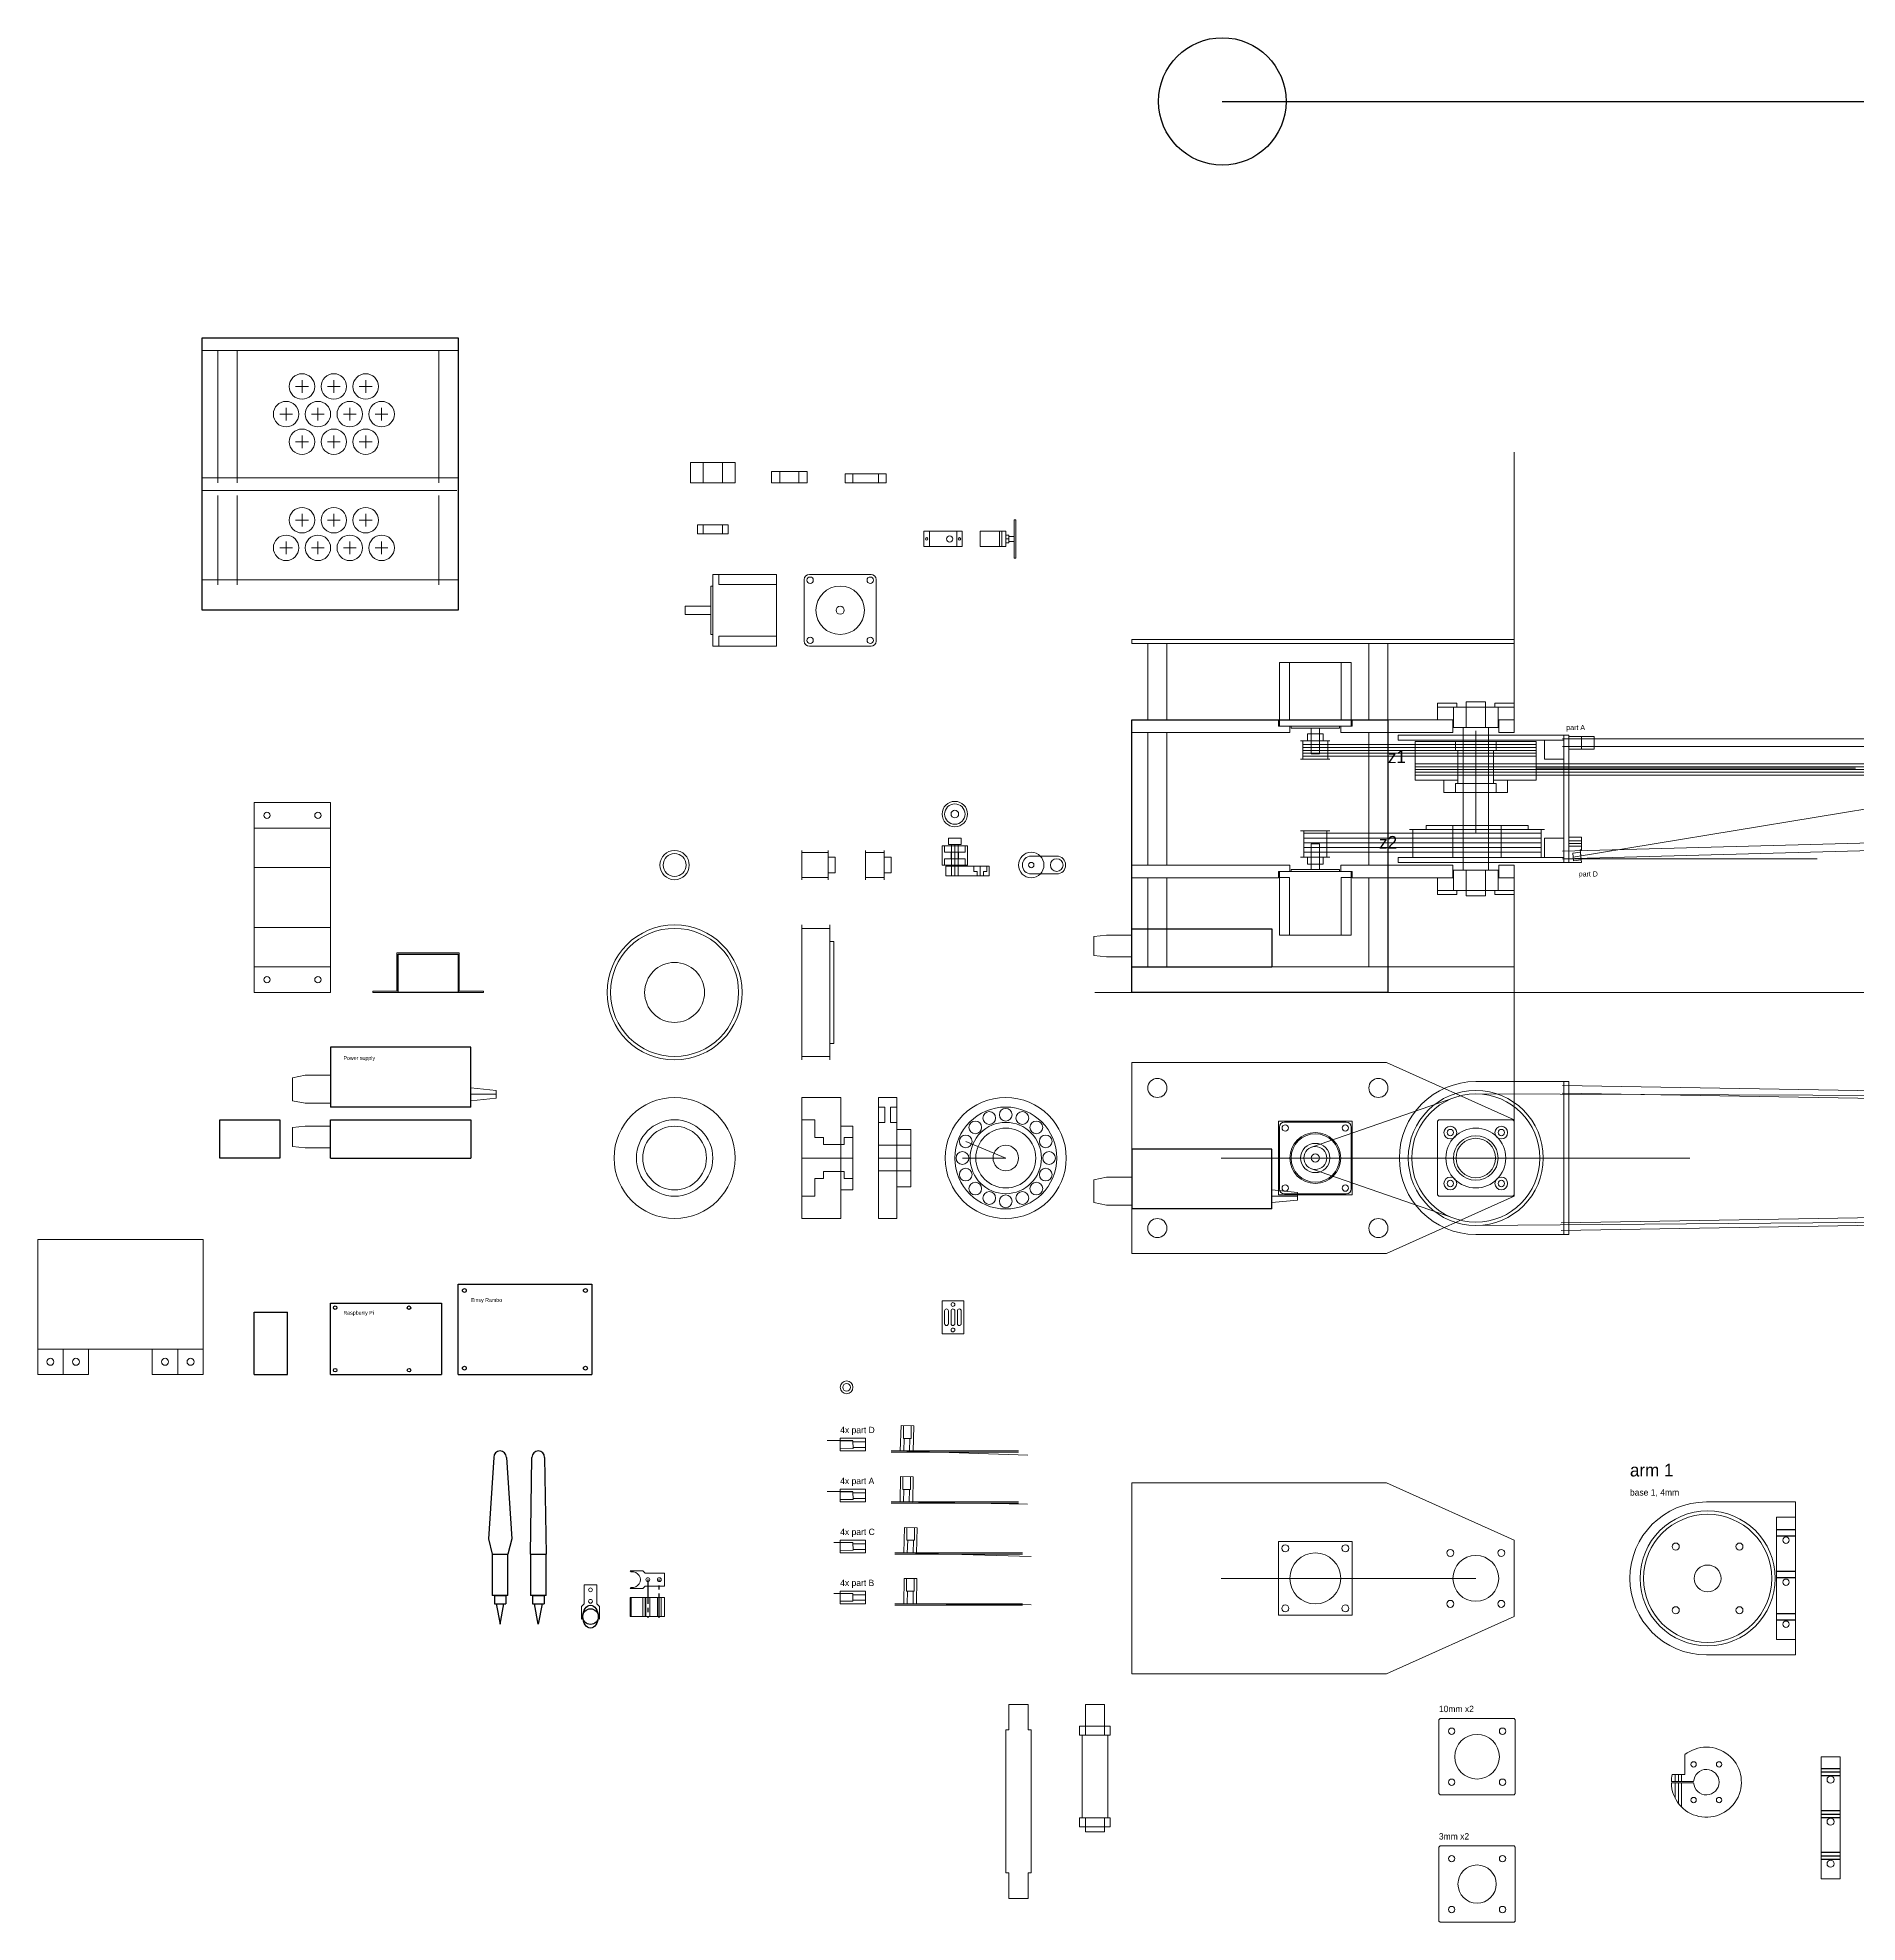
# Model space of a CAD drawing. Header units: millimetres. Extents: x -930 to 1800, y -2430 to 1500.
# Drawn here: x -930 to 498, y -2430 to -950 of the extents above; entities that cross this region are included whole.
import ezdxf

# ---------------------------------------------------------------- set-up
doc = ezdxf.new("R2010")
doc.units = ezdxf.units.MM
doc.linetypes.add('CENTER2', pattern=[28.575, 19.05, -3.175, 3.175, -3.175])
doc.layers.get('0').update_dxf_attribs({"color": 178, "true_color": 0x000000})
for name, color, linetype, lineweight, true_color in [('axle', 178, 'Continuous', 0, 0x000000), ('bearing', 2, 'Continuous', 0, 0xffff00), ('belt', 5, 'Continuous', 0, 0x0000ff), ('dimension', 136, 'Continuous', 0, 0x008080), ('help', 6, 'Continuous', 0, 0xff00ff), ('housing', 3, 'Continuous', 0, 0x00ff00), ('motor', 2, 'Continuous', 0, 0xffff00), ('pulleys', 2, 'Continuous', 0, 0xffff00)]:
    doc.layers.add(name, color=color, linetype=linetype, lineweight=lineweight, true_color=true_color)
for name, color, linetype, true_color in [('cover', 178, 'Continuous', 0x000000), ('electronics', 4, 'Continuous', 0x00ffff), ('help ... help2', 6, 'CENTER2', 0xff00ff), ('pen', 4, 'Continuous', 0x00ffff)]:
    doc.layers.add(name, color=color, linetype=linetype, true_color=true_color)
doc.styles.add('textstyle18', font='')
doc.styles.add('textstyle20', font='')
doc.styles.add('textstyle21', font='')
doc.styles.add('textstyle22', font='')
doc.styles.add('textstyle23', font='')
doc.styles.add('textstyle24', font='')
doc.styles.add('textstyle25', font='')
doc.styles.add('textstyle26', font='')
doc.styles.add('textstyle28', font='')
doc.styles.add('textstyle29', font='')
doc.styles.add('textstyle32', font='')
doc.styles.add('textstyle37', font='')
doc.styles.add('textstyle38', font='')
doc.styles.add('textstyle39', font='')
doc.styles.add('textstyle40', font='')
doc.styles.get('textstyle18').set_extended_font_data('American Typewriter')
doc.styles.get('textstyle20').set_extended_font_data('American Typewriter')
doc.styles.get('textstyle21').set_extended_font_data('American Typewriter')
doc.styles.get('textstyle22').set_extended_font_data('American Typewriter')
doc.styles.get('textstyle23').set_extended_font_data('American Typewriter')
doc.styles.get('textstyle24').set_extended_font_data('American Typewriter')
doc.styles.get('textstyle25').set_extended_font_data('American Typewriter')
doc.styles.get('textstyle26').set_extended_font_data('American Typewriter')
doc.styles.get('textstyle28').set_extended_font_data('American Typewriter')
doc.styles.get('textstyle29').set_extended_font_data('American Typewriter')
doc.styles.get('textstyle32').set_extended_font_data('American Typewriter')
doc.styles.get('textstyle37').set_extended_font_data('American Typewriter')
doc.styles.get('textstyle38').set_extended_font_data('American Typewriter')
doc.styles.get('textstyle39').set_extended_font_data('American Typewriter')
doc.styles.get('textstyle40').set_extended_font_data('American Typewriter')

msp = doc.modelspace()

# ---------------------------------------------------------------- linework, layer by layer
msp.add_line((0, -1000.5), (1400, -1000.5))
msp.add_circle((0, -1000.5), 50)
at = {"layer": 'axle'}
for p, q in [((191.5, -1471.9), (206.5, -1471.9)), ((191.5, -1491.9), (191.5, -1471.9)), ((206.5, -1471.9), (206.5, -1491.9)), ((191.5, -1491.9), (189, -1491.9)), ((189, -1491.9), (189, -1604.1)), ((209, -1491.9), (206.5, -1491.9)), ((209, -1604.1), (209, -1491.9)), ((189, -1604.1), (191.5, -1604.1)), ((191.5, -1604.1), (191.5, -1624.1)), ((209, -1604.1), (206.5, -1604.1)), ((206.5, -1624.1), (206.5, -1604.1)), ((191.5, -1624.1), (206.5, -1624.1)), ((-167.5, -2259), (-152.5, -2259)), ((-167.5, -2279), (-167.5, -2259)), ((-152.5, -2259), (-152.5, -2279)), ((-107.5, -2259), (-92.5, -2259)), ((-107.5, -2259), (-107.5, -2283)), ((-92.5, -2259), (-92.5, -2283)), ((-167.5, -2279), (-170, -2279)), ((-170, -2279), (-170, -2391.2)), ((-150, -2279), (-152.5, -2279)), ((-150, -2391.2), (-150, -2279)), ((-107.5, -2283), (-110, -2283)), ((-110, -2283), (-110, -2348)), ((-110, -2291.9), (-110, -2293.9)), ((-110, -2339.7), (-110, -2292.4)), ((-90, -2283), (-92.5, -2283)), ((-90, -2348), (-90, -2283)), ((-90, -2291.9), (-90, -2293.9)), ((-90, -2339.1), (-90, -2291.9)), ((-110, -2339.1), (-110, -2338.7)), ((-110, -2348), (-107.5, -2348)), ((-107.5, -2359), (-107.5, -2348)), ((-92.5, -2348), (-90, -2348)), ((-92.5, -2348), (-92.5, -2359)), ((-90, -2339.1), (-90, -2338.7)), ((-92.5, -2359), (-107.5, -2359)), ((-170, -2391.2), (-167.5, -2391.2)), ((-167.5, -2391.2), (-167.5, -2411.2)), ((-150, -2391.2), (-152.5, -2391.2)), ((-152.5, -2411.2), (-152.5, -2391.2)), ((-167.5, -2411.2), (-152.5, -2411.2))]:
    msp.add_line(p, q, dxfattribs=at)
at = {"layer": 'bearing'}
for p, q in [((-417.5, -1300), (-417.5, -1284.1)), ((-417.5, -1284.1), (-382.5, -1284.1)), ((-407.5, -1300), (-407.5, -1284.1)), ((-392.5, -1300), (-392.5, -1284.1)), ((-382.5, -1300), (-382.5, -1284.1)), ((-417.5, -1300), (-382.5, -1300)), ((-407.5, -1300), (-392.5, -1300)), ((-354, -1291), (-326, -1291)), ((-354, -1291), (-354, -1300)), ((-354, -1300), (-326, -1300)), ((-347.5, -1291), (-332.5, -1291)), ((-347.5, -1291), (-347.5, -1300)), ((-347.5, -1300), (-332.5, -1300)), ((-332.5, -1291), (-332.5, -1300)), ((-326, -1291), (-326, -1300)), ((-296, -1293), (-264, -1293)), ((-296, -1293), (-296, -1300)), ((-296, -1300), (-264, -1300)), ((-290, -1293), (-290, -1300)), ((-270, -1293), (-270, -1300)), ((-264, -1293), (-264, -1300)), ((-412, -1333), (-412, -1340)), ((-412, -1333), (-388, -1333)), ((-388, -1340), (-412, -1340)), ((-407.5, -1340), (-407.5, -1333)), ((-392.5, -1340), (-392.5, -1333)), ((-388, -1333), (-388, -1340)), ((181.5, -1491.9), (181.5, -1476)), ((181.5, -1476), (216.5, -1476)), ((191.5, -1491.9), (191.5, -1476)), ((206.5, -1491.9), (206.5, -1476)), ((216.5, -1491.9), (216.5, -1476)), ((181.5, -1491.9), (216.5, -1491.9)), ((191.5, -1491.9), (206.5, -1491.9)), ((183, -1503), (215, -1503)), ((183, -1503), (183, -1510)), ((189, -1503), (189, -1510)), ((209, -1503), (209, -1510)), ((215, -1503), (215, -1510)), ((183, -1510), (215, -1510)), ((183, -1536), (215, -1536)), ((183, -1536), (183, -1543)), ((189, -1536), (189, -1543)), ((209, -1536), (209, -1543)), ((215, -1536), (215, -1543)), ((183, -1543), (215, -1543)), ((181.5, -1620), (181.5, -1604.1)), ((181.5, -1604.1), (216.5, -1604.1)), ((191.5, -1620), (191.5, -1604.1)), ((206.5, -1620), (206.5, -1604.1)), ((216.5, -1620), (216.5, -1604.1)), ((181.5, -1620), (216.5, -1620)), ((191.5, -1620), (206.5, -1620)), ((-88, -2276), (-112, -2276)), ((-112, -2276), (-112, -2283)), ((-88, -2283), (-88, -2276)), ((-112, -2283), (-88, -2283)), ((-88, -2348), (-112, -2348)), ((-112, -2348), (-112, -2355)), ((-88, -2355), (-88, -2348)), ((-112, -2355), (-88, -2355))]:
    msp.add_line(p, q, dxfattribs=at)
at = {"layer": 'belt'}
for p, q in [((63.2, -1505.5), (246.5, -1505.5)), ((63.2, -1507.8), (246.5, -1507.8)), ((63.2, -1510), (246.5, -1510)), ((63.2, -1512.2), (246.5, -1512.2)), ((63.2, -1514.5), (246.5, -1514.5)), ((946.5, -1520.5), (151.5, -1520.5)), ((946.5, -1522.8), (151.5, -1522.8)), ((946.5, -1525), (151.5, -1525)), ((946.5, -1527.2), (151.5, -1527.2)), ((946.5, -1529.5), (151.5, -1529.5)), ((250.3, -1575), (64, -1575)), ((250.3, -1578.8), (64, -1578.8)), ((250.3, -1582.5), (64, -1582.5)), ((250.3, -1586.2), (64, -1586.2)), ((250.3, -1590), (64, -1590)), ((70, -1821.5), (182.5, -1782.5)), ((199, -1779.7), (899, -1782.5)), ((182.5, -1877.5), (70, -1838.5)), ((899, -1877.5), (199, -1883))]:
    msp.add_line(p, q, dxfattribs=at)
at = {"layer": 'cover'}
for p, q in [((-801, -1400), (-801, -1186)), ((-801, -1186), (-600, -1186)), ((-600, -1186), (-600, -1400)), ((-600, -1400), (-801, -1400)), ((-71, -1700), (-71, -1486)), ((-71, -1486), (130, -1486)), ((130, -1486), (130, -1700)), ((130, -1700), (-71, -1700))]:
    msp.add_line(p, q, dxfattribs=at)
at = {"layer": 'dimension'}
for q in [(-201.4, -1817), (-204, -1830)]:
    msp.add_line((-170, -1830), q, dxfattribs=at)
at = {"layer": 'electronics'}
for p, q in [((-71, -1650), (39, -1650)), ((-71, -1680), (-71, -1650)), ((39, -1650), (39, -1680)), ((-647, -1700), (-647, -1670)), ((-647, -1670), (-600, -1670)), ((-600, -1670), (-600, -1700)), ((-71, -1680), (39, -1680)), ((-600, -1700), (-647, -1700)), ((-590, -1743), (-700, -1743)), ((-700, -1743), (-700, -1790)), ((-590, -1790), (-590, -1743)), ((-590, -1790), (-700, -1790)), ((-787, -1830), (-787, -1800)), ((-787, -1800), (-740, -1800)), ((-740, -1800), (-740, -1830)), ((-700, -1800), (-590, -1800)), ((-700, -1830), (-700, -1800)), ((-590, -1800), (-590, -1830)), ((-740, -1830), (-787, -1830)), ((-700, -1830), (-590, -1830)), ((39, -1823), (-71, -1823)), ((-71, -1823), (-71, -1870)), ((39, -1870), (39, -1823)), ((39, -1870), (-71, -1870)), ((-600, -2000), (-600, -1929)), ((-600, -1929), (-495, -1929)), ((-495, -1929), (-495, -2000)), ((-760, -2000), (-760, -1951)), ((-760, -1951), (-734, -1951)), ((-734, -2000), (-734, -1951)), ((-700, -2000), (-700, -1944)), ((-700, -1944), (-613, -1944)), ((-613, -1944), (-613, -2000)), ((-760, -2000), (-734, -2000)), ((-700, -2000), (-613, -2000)), ((-600, -2000), (-495, -2000))]:
    msp.add_line(p, q, dxfattribs=at)
for centre, radius in [((-595, -1934), 1.5), ((-500, -1934), 1.5), ((-696.5, -1947.5), 1.38), ((-638.5, -1947.5), 1.38), ((-696.5, -1996.5), 1.38), ((-638.5, -1996.5), 1.38), ((-595, -1995), 1.5), ((-500, -1995), 1.5)]:
    msp.add_circle(centre, radius, dxfattribs=at)
at = {"layer": 'help'}
for p, q in [((-801, -1196), (-600, -1196)), ((-727.5, -1224.3), (-717.5, -1224.3)), ((-722.5, -1219.3), (-722.5, -1229.3)), ((-702.5, -1224.3), (-692.5, -1224.3)), ((-697.5, -1219.3), (-697.5, -1229.3)), ((-677.5, -1224.3), (-667.5, -1224.3)), ((-672.5, -1219.3), (-672.5, -1229.3)), ((-735, -1251), (-735, -1241)), ((-710, -1251), (-710, -1241)), ((-685, -1251), (-685, -1241)), ((-660, -1251), (-660, -1241)), ((-740, -1246), (-730, -1246)), ((-715, -1246), (-705, -1246)), ((-690, -1246), (-680, -1246)), ((-665, -1246), (-655, -1246)), ((-727.5, -1267.7), (-717.5, -1267.7)), ((-722.5, -1272.7), (-722.5, -1262.7)), ((-702.5, -1267.7), (-692.5, -1267.7)), ((-697.5, -1272.7), (-697.5, -1262.7)), ((-677.5, -1267.7), (-667.5, -1267.7)), ((-672.5, -1272.7), (-672.5, -1262.7)), ((229, -1476), (229, -1276)), ((-801, -1296), (-600, -1296)), ((-601, -1306), (-801, -1306)), ((-727.5, -1329.3), (-717.5, -1329.3)), ((-722.5, -1324.3), (-722.5, -1334.3)), ((-702.5, -1329.3), (-692.5, -1329.3)), ((-697.5, -1324.3), (-697.5, -1334.3)), ((-677.5, -1329.3), (-667.5, -1329.3)), ((-672.5, -1324.3), (-672.5, -1334.3)), ((-735, -1356), (-735, -1346)), ((-710, -1356), (-710, -1346)), ((-685, -1356), (-685, -1346)), ((-660, -1356), (-660, -1346)), ((-740, -1351), (-730, -1351)), ((-715, -1351), (-705, -1351)), ((-690, -1351), (-680, -1351)), ((-665, -1351), (-655, -1351)), ((-600, -1376), (-801, -1376)), ((199, -1574.7), (199, -1494.7)), ((275.5, -1593.7), (832.5, -1502.3)), ((282, -1509), (282, -1499)), ((199, -1525), (899, -1525)), ((247, -1524), (497, -1524)), ((-760, -1571), (-700, -1571)), ((-215, -1579), (-205, -1579)), ((-215, -1579), (-215, -1584)), ((-205, -1579), (-205, -1584)), ((282, -1580.9), (272, -1580.9)), ((282, -1583), (272, -1583)), ((-218, -1590), (-218, -1585)), ((-213, -1590), (-218, -1590)), ((-218, -1600), (-218, -1595)), ((-218, -1595), (-213, -1595)), ((-215, -1584), (-205, -1584)), ((-213, -1595), (-213, -1590)), ((-207, -1590), (-213, -1590)), ((-207, -1595), (-213, -1595)), ((-212.5, -1608.5), (-212.5, -1584)), ((-210, -1608.5), (-210, -1584)), ((-207.5, -1584), (-207.5, -1608.5)), ((-202, -1590), (-207, -1590)), ((-207, -1590), (-207, -1595)), ((-207, -1595), (-202, -1595)), ((-202, -1585), (-202, -1590)), ((-202, -1595), (-202, -1600)), ((267, -1595), (467, -1595)), ((282, -1585.1), (272, -1585.1)), ((275.1, -1590.7), (281.1, -1590)), ((275.8, -1596.7), (275.1, -1590.7)), ((281.8, -1596), (275.8, -1596.7)), ((281.1, -1590), (281.8, -1596)), ((-760, -1602), (-700, -1602)), ((-195, -1601), (-195, -1605)), ((-195, -1605), (-192.5, -1605)), ((-192.5, -1608.5), (-192.5, -1605)), ((-190, -1601), (-190, -1608.5)), ((-185, -1605), (-187.5, -1605)), ((-187.5, -1608.5), (-187.5, -1605)), ((-185, -1601), (-185, -1605)), ((229, -1620), (229, -1820)), ((-760, -1649), (-700, -1649)), ((-91, -1655), (-101, -1656)), ((-101, -1671), (-101, -1656)), ((-71, -1655), (-91, -1655)), ((-91, -1672), (-101, -1671)), ((-760, -1680), (-700, -1680)), ((-71, -1672), (-91, -1672)), ((-100, -1700), (1800, -1700)), ((-720, -1765), (-730, -1767)), ((-730, -1767), (-730, -1785)), ((-700, -1765), (-720, -1765)), ((-570, -1777), (-590, -1775)), ((-720, -1787), (-730, -1785)), ((-700, -1787), (-720, -1787)), ((-590, -1780), (-570, -1780)), ((-570, -1783), (-590, -1785)), ((-570, -1777), (-570, -1783)), ((-330, -1800), (-320, -1800)), ((-320, -1800), (-320, -1814)), ((-720, -1805), (-730, -1806)), ((-730, -1821), (-730, -1806)), ((-700, -1805), (-720, -1805)), ((-320, -1814), (-313, -1814)), ((-313, -1814), (-313, -1819.5)), ((-313, -1819.5), (-297, -1819.5)), ((-297, -1819.5), (-297, -1814)), ((-297, -1814), (-290, -1814)), ((-720, -1822), (-730, -1821)), ((-700, -1822), (-720, -1822)), ((-290, -1830), (-330, -1830)), ((-270, -1820), (-244.5, -1820)), ((-270, -1830), (-244.5, -1830)), ((199, -1830), (-1, -1830)), ((44, -1830), (102, -1830)), ((167, -1830), (367, -1830)), ((-320, -1860), (-320, -1846)), ((-320, -1846), (-313, -1846)), ((-313, -1846), (-313, -1840.5)), ((-313, -1840.5), (-297, -1840.5)), ((-297, -1840.5), (-297, -1846)), ((-297, -1846), (-290, -1846)), ((-270, -1840), (-244.5, -1840)), ((-91, -1845), (-101, -1847)), ((-101, -1847), (-101, -1865)), ((-71, -1845), (-91, -1845)), ((-320, -1860), (-330, -1860)), ((59, -1857), (39, -1855)), ((39, -1860), (59, -1860)), ((59, -1863), (39, -1865)), ((59, -1857), (59, -1863)), ((-91, -1867), (-101, -1865)), ((-71, -1867), (-91, -1867)), ((-218, -1950), (-218, -1960)), ((-215, -1950), (-215, -1960)), ((-213, -1950), (-213, -1960)), ((-210, -1950), (-210, -1960)), ((-208, -1950), (-208, -1960)), ((-205, -1950), (-205, -1960)), ((-310.1, -2051.8), (-290.1, -2051.8)), ((-260, -2060), (-160, -2060)), ((-260, -2061), (-160, -2061)), ((-252.8, -2060), (-152.8, -2063.2)), ((-71, -2235), (-71, -2085)), ((-71, -2085), (129, -2085)), ((-310.1, -2091.9), (-290.1, -2091.9)), ((-260, -2100), (-160, -2100)), ((-253, -2100), (-153, -2101.8)), ((-260, -2101), (-160, -2101)), ((-305.1, -2131.9), (-290.1, -2131.9)), ((-257, -2140), (-157, -2140)), ((-257, -2141), (-157, -2141)), ((-250, -2140), (-150, -2142.7)), ((199, -2160), (-1, -2160)), ((44, -2160), (102, -2160)), ((-305, -2172), (-290, -2172)), ((-257, -2180), (-157, -2180)), ((-257, -2181), (-157, -2181)), ((-250, -2180), (-150, -2180.9)), ((-71, -2235), (129, -2235)), ((355.5, -2314), (355.5, -2319.5)), ((355.5, -2320.5), (355.5, -2332.5)), ((358, -2314), (358, -2319.5)), ((358, -2320.5), (358, -2336.5)), ((360.5, -2314), (360.5, -2319.5)), ((360.5, -2320.5), (360.5, -2339.4))]:
    msp.add_line(p, q, dxfattribs=at)
for centre, radius in [((-722.5, -1224.3), 10), ((-697.5, -1224.3), 10), ((-672.5, -1224.3), 10), ((-735, -1246), 10), ((-710, -1246), 10), ((-685, -1246), 10), ((-660, -1246), 10), ((-722.5, -1267.7), 10), ((-697.5, -1267.7), 10), ((-672.5, -1267.7), 10), ((-722.5, -1329.3), 10), ((-697.5, -1329.3), 10), ((-672.5, -1329.3), 10), ((-735, -1351), 10), ((-710, -1351), 10), ((-685, -1351), 10), ((-660, -1351), 10), ((-430, -1830), 30), ((-170, -1830), 23.5), ((-170, -1830), 10), ((-211.5, -1945), 1.5), ((-211.5, -1965), 1.5)]:
    msp.add_circle(centre, radius, dxfattribs=at)
for centre, start, end in [((-216.5, -1950), 0, 180), ((-211.5, -1950), 0, 180), ((-206.5, -1950), 0, 180), ((-216.5, -1960), 180, 0), ((-211.5, -1960), 180, 0), ((-206.5, -1960), 180, 0)]:
    msp.add_arc(centre, 1.5, start, end, dxfattribs=at)
at = {"layer": 'help ... help2'}
for p, q in [((435, -2121.5), (450, -2121.5)), ((435, -2126.5), (450, -2126.5)), ((450, -2154.5), (435, -2154.5)), ((450, -2159.5), (435, -2159.5)), ((-451, -2161), (-451, -2191)), ((-442, -2191), (-442, -2161)), ((435, -2187.5), (450, -2187.5)), ((435, -2192.5), (450, -2192.5)), ((470, -2309.2), (485, -2309.2)), ((470, -2312), (485, -2312)), ((470, -2314.8), (485, -2314.8)), ((470, -2342.2), (485, -2342.2)), ((470, -2345), (485, -2345)), ((470, -2347.8), (485, -2347.8)), ((485, -2375.2), (470, -2375.2)), ((485, -2378), (470, -2378)), ((485, -2380.8), (470, -2380.8))]:
    msp.add_line(p, q, dxfattribs=at)
at = {"layer": 'housing'}
for p, q in [((-788.5, -1196), (-788.5, -1300)), ((-773.5, -1300), (-773.5, -1196)), ((-615, -1196), (-615, -1300)), ((-600, -1300), (-600, -1196)), ((-788.5, -1310), (-788.5, -1380)), ((-773.5, -1380), (-773.5, -1310)), ((-615, -1380), (-615, -1310)), ((-600, -1380), (-600, -1310)), ((-71, -1423), (229, -1423)), ((-71, -1423), (-71, -1426)), ((-71, -1426), (229, -1426)), ((-58.5, -1486), (-58.5, -1426)), ((-58.5, -1426), (-43.5, -1426)), ((-43.5, -1426), (-43.5, -1486)), ((115, -1486), (115, -1426)), ((115, -1426), (130, -1426)), ((130, -1426), (130, -1486)), ((229, -1423), (229, -1426)), ((169, -1476), (169, -1473)), ((169, -1473), (184, -1473)), ((169, -1486), (169, -1476)), ((169, -1486), (169, -1476)), ((183.5, -1476), (169, -1476)), ((169, -1476), (181.5, -1476)), ((184, -1476), (169, -1476)), ((181.5, -1486), (181.5, -1476)), ((184, -1473), (184, -1476)), ((229, -1473), (214, -1473)), ((214, -1473), (214, -1476)), ((214, -1476), (229, -1476)), ((229, -1476), (214.5, -1476)), ((216.5, -1486), (216.5, -1476)), ((229, -1476), (216.5, -1476)), ((216.5, -1476), (229, -1476)), ((229, -1476), (229, -1473)), ((229, -1486), (229, -1476)), ((229, -1486), (229, -1476)), ((-71, -1496), (-71, -1486)), ((-71, -1486), (44, -1486)), ((44, -1486), (44, -1491)), ((44, -1491), (53, -1491)), ((53, -1496), (53, -1491)), ((93, -1496), (93, -1491)), ((102, -1491), (93, -1491)), ((102, -1486), (102, -1491)), ((102, -1486), (181.5, -1486)), ((169, -1486), (181.5, -1486)), ((169, -1486), (181.5, -1486)), ((181, -1496), (181, -1486)), ((216.5, -1486), (229, -1486)), ((216.5, -1486), (229, -1486)), ((217, -1486), (229, -1486)), ((217, -1496), (217, -1486)), ((217, -1486), (229, -1486)), ((229, -1496), (229, -1486)), ((53, -1496), (-71, -1496)), ((-58.5, -1496), (-58.5, -1600)), ((-43.5, -1600), (-43.5, -1496)), ((93, -1496), (181, -1496)), ((115, -1496), (115, -1600)), ((130, -1600), (130, -1496)), ((138, -1498), (138, -1502)), ((138, -1498), (268, -1498)), ((268, -1502), (138, -1502)), ((217, -1496), (229, -1496)), ((253, -1502), (253, -1517)), ((836, -1501), (267, -1501)), ((267, -1507), (836, -1507)), ((268, -1598), (268, -1498)), ((268, -1502), (268, -1498)), ((272, -1498), (268, -1498)), ((272, -1598), (272, -1498)), ((272, -1499), (292, -1499)), ((292, -1509), (272, -1509)), ((292, -1499), (292, -1509)), ((253, -1517), (268, -1517)), ((-760, -1700), (-760, -1551)), ((-760, -1551), (-700, -1551)), ((-700, -1700), (-700, -1551)), ((268, -1579), (253, -1579)), ((253, -1579), (253, -1594)), ((836, -1574), (267, -1589)), ((267, -1595), (836, -1580)), ((272, -1578), (272, -1598)), ((282, -1578), (272, -1578)), ((282, -1578), (282, -1588)), ((138, -1594), (138, -1598)), ((138, -1594), (268, -1594)), ((268, -1594), (268, -1598)), ((282, -1598), (280.9, -1588)), ((282, -1588), (280.9, -1588)), ((-71, -1610), (-71, -1600)), ((-71, -1600), (53, -1600)), ((44, -1610), (-71, -1610)), ((-58.5, -1610), (-58.5, -1680)), ((-43.5, -1680), (-43.5, -1610)), ((44, -1610), (44, -1605)), ((44, -1605), (53, -1605)), ((53, -1600), (53, -1605)), ((93, -1600), (93, -1605)), ((93, -1600), (181, -1600)), ((102, -1605), (93, -1605)), ((102, -1610), (102, -1605)), ((102, -1610), (181.5, -1610)), ((115, -1680), (115, -1610)), ((130, -1680), (130, -1610)), ((268, -1598), (138, -1598)), ((169, -1610), (169, -1620)), ((169, -1610), (181.5, -1610)), ((181, -1600), (181, -1610)), ((181.5, -1610), (181.5, -1620)), ((216.5, -1610), (229, -1610)), ((216.5, -1610), (216.5, -1620)), ((217, -1600), (217, -1610)), ((217, -1600), (229, -1600)), ((217, -1610), (229, -1610)), ((229, -1600), (229, -1610)), ((229, -1610), (229, -1620)), ((272, -1598), (268, -1598)), ((272, -1598), (282, -1598)), ((169, -1620), (181.5, -1620)), ((169, -1620), (169, -1623)), ((184, -1620), (169, -1620)), ((169, -1623), (184, -1623)), ((184, -1623), (184, -1620)), ((214, -1623), (214, -1620)), ((214, -1620), (229, -1620)), ((229, -1623), (214, -1623)), ((229, -1620), (216.5, -1620)), ((216.5, -1620), (229, -1620)), ((229, -1620), (229, -1623)), ((-648, -1699), (-648, -1669)), ((-648, -1669), (-599, -1669)), ((-600, -1670), (-647, -1670)), ((-647, -1670), (-647, -1700)), ((-600, -1700), (-600, -1670)), ((-599, -1669), (-599, -1699)), ((229, -1680), (-71, -1680)), ((-71, -1680), (-71, -1700)), ((229, -1700), (229, -1680)), ((-760, -1700), (-700, -1700)), ((-667, -1700), (-667, -1699)), ((-667, -1699), (-648, -1699)), ((-647, -1700), (-667, -1700)), ((-580, -1700), (-600, -1700)), ((-599, -1699), (-580, -1699)), ((-580, -1699), (-580, -1700)), ((-71, -1700), (229, -1700)), ((-71, -1905), (-71, -1755)), ((-71, -1755), (129, -1755)), ((129, -1755), (229, -1800)), ((272, -1770), (199, -1770)), ((267, -1773), (836, -1783)), ((268, -1770), (268, -1890)), ((272, -1770), (272, -1890)), ((266.9, -1779), (835.9, -1789)), ((44, -1859), (44, -1801)), ((44, -1801), (102, -1801)), ((102, -1859), (102, -1801)), ((170, -1800), (169, -1801)), ((169, -1801), (169, -1859)), ((228, -1800), (170, -1800)), ((228, -1800), (229, -1801)), ((229, -1860), (229, -1800)), ((229, -1859), (229, -1801)), ((102, -1859), (44, -1859)), ((229, -1860), (129, -1905)), ((169, -1859), (170, -1860)), ((170, -1860), (228, -1860)), ((229, -1859), (228, -1860)), ((836, -1871), (266, -1881)), ((266, -1887), (836, -1877)), ((272, -1890), (199, -1890)), ((-800, -1894), (-930, -1894)), ((-930, -1894), (-930, -1980)), ((-800, -1980), (-800, -1894)), ((-71, -1905), (129, -1905)), ((-203, -1942), (-220, -1942)), ((-220, -1942), (-220, -1968)), ((-203, -1968), (-203, -1942)), ((-930, -1980), (-800, -1980)), ((-930, -1980), (-930, -2000)), ((-910, -2000), (-910, -1980)), ((-890, -2000), (-890, -1980)), ((-840, -2000), (-840, -1980)), ((-820, -2000), (-820, -1980)), ((-800, -2000), (-800, -1980)), ((-220, -1968), (-203, -1968)), ((-930, -2000), (-890, -2000)), ((-800, -2000), (-840, -2000)), ((-252.1, -2040), (-252.8, -2060)), ((-242.1, -2040.3), (-252.1, -2040)), ((-250.3, -2050.2), (-250.3, -2040.2)), ((-244.3, -2040.2), (-244.3, -2050.2)), ((-242.8, -2060.3), (-242.1, -2040.3)), ((-300, -2050), (-300, -2060)), ((-280, -2050), (-300, -2050)), ((-300, -2052.3), (-290, -2052)), ((-290.1, -2052.8), (-280, -2052.8)), ((-290, -2052), (-289.8, -2058)), ((-280, -2060), (-280, -2050)), ((-244.3, -2050.2), (-250.3, -2050.2)), ((-250, -2060.1), (-249.7, -2050.2)), ((-245.2, -2050.2), (-245.5, -2060.2)), ((-300, -2060), (-280, -2060)), ((-289.8, -2058), (-299.8, -2058.3)), ((-280, -2057.2), (-289.9, -2057.2)), ((-252.8, -2060), (-242.8, -2060.3)), ((-252.6, -2080), (-253, -2100)), ((-242.6, -2080.2), (-252.6, -2080)), ((-250.7, -2090.1), (-250.7, -2080.1)), ((-244.7, -2080.1), (-244.7, -2090.1)), ((-243, -2100.2), (-242.6, -2080.2)), ((-71, -2235), (-71, -2085)), ((-71, -2085), (129, -2085)), ((129, -2085), (229, -2130)), ((-300, -2090), (-300, -2100)), ((-280, -2090), (-300, -2090)), ((-290, -2092), (-300, -2092.2)), ((-300, -2100), (-280, -2100)), ((-289.9, -2098), (-299.9, -2098.2)), ((-290, -2092), (-289.9, -2098)), ((-290, -2092.8), (-280, -2092.8)), ((-290, -2097.2), (-280, -2097.2)), ((-280, -2100), (-280, -2090)), ((-253, -2100), (-243, -2100.2)), ((-244.7, -2090.1), (-250.7, -2090.1)), ((-250.1, -2090.1), (-250.3, -2100.1)), ((-245.6, -2090.1), (-245.8, -2100.1)), ((380, -2100), (450, -2100)), ((450, -2220), (450, -2100)), ((450, -2112), (435, -2112)), ((435, -2112), (435, -2208)), ((450, -2112), (435, -2112)), ((435, -2112), (435, -2208)), ((450, -2105), (450, -2215)), ((450, -2208), (450, -2112)), ((-300, -2130), (-300, -2140)), ((-280, -2130), (-300, -2130)), ((-280, -2140), (-280, -2130)), ((-249.5, -2120), (-250, -2140)), ((-239.5, -2120.3), (-249.5, -2120)), ((-247.6, -2130.1), (-247.6, -2120.1)), ((-241.6, -2130.1), (-247.6, -2130.1)), ((-247, -2130.1), (-247.3, -2140.1)), ((-242.5, -2130.2), (-242.8, -2140.2)), ((-241.6, -2120.1), (-241.6, -2130.1)), ((-240, -2140.3), (-239.5, -2120.3)), ((229, -2130), (229, -2190)), ((-300.1, -2132.1), (-290.1, -2131.9)), ((-300, -2140), (-280, -2140)), ((-289.9, -2137.9), (-299.9, -2138.1)), ((-290.1, -2131.9), (-289.9, -2137.9)), ((-290, -2132.8), (-280, -2132.8)), ((-290, -2137.2), (-280, -2137.2)), ((-250, -2140), (-240, -2140.3)), ((44, -2189), (44, -2131)), ((44, -2131), (102, -2131)), ((102, -2189), (102, -2131)), ((-465, -2154), (-464, -2154.9)), ((-465, -2154), (-455, -2154)), ((-455, -2154), (-453, -2156)), ((-441, -2156), (-453, -2156)), ((-438, -2156), (-441, -2156)), ((-438, -2166), (-438, -2156)), ((-249.8, -2160), (-250, -2180)), ((-239.8, -2160.1), (-249.8, -2160)), ((-247.9, -2170), (-247.9, -2160)), ((-241.9, -2160), (-241.9, -2170)), ((-491, -2165), (-501, -2165)), ((-501, -2165), (-501, -2168)), ((-501, -2168), (-501, -2180)), ((-491, -2165), (-491, -2168)), ((-491, -2168), (-491, -2180)), ((-465, -2168), (-464, -2167.1)), ((-465, -2168), (-455, -2168)), ((-455, -2168), (-453, -2166)), ((-441, -2166), (-453, -2166)), ((-438, -2166), (-441, -2166)), ((-300, -2170), (-300, -2180)), ((-280, -2170), (-300, -2170)), ((-300, -2172), (-290, -2172)), ((-290, -2172), (-290, -2178)), ((-290, -2172.8), (-280, -2172.8)), ((-280, -2180), (-280, -2170)), ((-241.9, -2170), (-247.9, -2170)), ((-247.2, -2170), (-247.3, -2180)), ((-242.7, -2170.1), (-242.8, -2180.1)), ((-240, -2180.1), (-239.8, -2160.1)), ((-503, -2182), (-501, -2180)), ((-503, -2192), (-503, -2182)), ((-489, -2182), (-491, -2180)), ((-489, -2192), (-489, -2182)), ((-465, -2175), (-465, -2190)), ((-455, -2175), (-465, -2175)), ((-464, -2175), (-464, -2190)), ((-455, -2175), (-455, -2190)), ((-455, -2175), (-453, -2175)), ((-438, -2175), (-453, -2175)), ((-453, -2175), (-453, -2190)), ((-452.5, -2175), (-452.5, -2190)), ((-449.5, -2175), (-449.5, -2190)), ((-443.5, -2175), (-443.5, -2190)), ((-440.5, -2175), (-440.5, -2190)), ((-438, -2190), (-438, -2175)), ((-290, -2178), (-300, -2178)), ((-300, -2180), (-280, -2180)), ((-290, -2177.2), (-280, -2177.2)), ((-250, -2180), (-240, -2180.1)), ((102, -2189), (44, -2189)), ((-503, -2192), (-502.1, -2191)), ((-489, -2192), (-489.9, -2191)), ((-465, -2190), (-455, -2190)), ((-455, -2190), (-453, -2190)), ((-453, -2190), (-438, -2190)), ((229, -2190), (129, -2235)), ((435, -2208), (450, -2208)), ((435, -2208), (450, -2208)), ((450, -2220), (380, -2220)), ((129, -2235), (-71, -2235)), ((171, -2270), (170, -2271)), ((170, -2271), (170, -2329)), ((229, -2270), (171, -2270)), ((229, -2270), (230, -2271)), ((230, -2329), (230, -2271)), ((363, -2314), (363, -2298.4)), ((485, -2300), (470, -2300)), ((470, -2300), (470, -2396)), ((485, -2396), (485, -2300)), ((370, -2319.5), (352.5, -2319.5)), ((352.5, -2320.5), (370, -2320.5)), ((363, -2314), (353.2, -2314)), ((170, -2329), (171, -2330)), ((171, -2330), (229, -2330)), ((230, -2329), (229, -2330)), ((171, -2370), (170, -2371)), ((170, -2371), (170, -2429)), ((229, -2370), (171, -2370)), ((229, -2370), (230, -2371)), ((230, -2429), (230, -2371)), ((470, -2396), (485, -2396)), ((170, -2429), (171, -2430)), ((171, -2430), (229, -2430)), ((230, -2429), (229, -2430))]:
    msp.add_line(p, q, dxfattribs=at)
for centre, radius in [((-750, -1561), 2.5), ((-710, -1561), 2.5), ((-750, -1690), 2.5), ((-710, -1690), 2.5), ((-51, -1775), 7.5), ((122.5, -1775), 7.5), ((49.4, -1806.4), 2.5), ((96.6, -1806.4), 2.5), ((73, -1830), 20), ((179, -1810), 5), ((179, -1810), 2.5), ((199, -1830), 17.5), ((199, -1830), 15.5), ((219, -1810), 5), ((219, -1810), 2.5), ((179, -1850), 5), ((179, -1850), 2.5), ((219, -1850), 5), ((219, -1850), 2.5), ((49.4, -1853.6), 2.5), ((96.6, -1853.6), 2.5), ((-51, -1885), 7.5), ((122.5, -1885), 7.5), ((-920, -1990), 2.75), ((-900, -1990), 2.75), ((-830, -1990), 2.75), ((-810, -1990), 2.75), ((-295, -2010), 5), ((-295, -2010), 3), ((442.5, -2130), 2.5), ((49.4, -2136.4), 2.75), ((73, -2160), 20), ((96.6, -2136.4), 2.75), ((179, -2140), 2.75), ((199, -2160), 18), ((219, -2140), 2.75), ((356, -2135), 2.75), ((406, -2135), 2.75), ((-451, -2161), 1.5), ((-442, -2161), 1.5), ((381, -2160), 10.5), ((-496, -2169), 1.5), ((442.5, -2163), 2.5), ((-496, -2178), 1.5), ((49.4, -2183.6), 2.75), ((96.6, -2183.6), 2.75), ((179, -2180), 2.75), ((219, -2180), 2.75), ((356, -2185), 2.75), ((406, -2185), 2.75), ((442.5, -2196), 2.5), ((180, -2280), 2.5), ((220, -2280), 2.5), ((200, -2300), 17.5), ((370, -2306), 2.1), ((390, -2306), 2.1), ((180, -2320), 2.5), ((220, -2320), 2.5), ((477.5, -2318), 2.75), ((370, -2334), 2.1), ((390, -2334), 2.1), ((477.5, -2351), 2.75), ((180, -2380), 2.5), ((220, -2380), 2.5), ((477.5, -2384), 2.75), ((200, -2400), 15), ((180, -2420), 2.5), ((220, -2420), 2.5)]:
    msp.add_circle(centre, radius, dxfattribs=at)
for centre, radius, start, end in [((199, -1830), 60, 90, 270), ((380, -2160), 60, 90, 270), ((-463, -2161), 6.15, 260.5377, 99.3099), ((-496, -2190), 6.15, 350.5377, 189.3099), ((380, -2320), 27.5, 181.0418, 128.1835), ((380, -2320), 27.5, 167.3977, 178.9582), ((380, -2320), 10, 182.866, 177.134)]:
    msp.add_arc(centre, radius, start, end, dxfattribs=at)
at = {"layer": 'motor'}
for p, q in [((-162, -1329), (-163.5, -1329)), ((-163.5, -1329), (-163.5, -1344)), ((-162, -1359), (-162, -1329)), ((-234.2, -1338), (-204.2, -1338)), ((-234.2, -1338), (-234.2, -1350)), ((-230, -1338), (-208.5, -1338)), ((-230, -1338), (-230, -1350)), ((-208.5, -1338), (-208.5, -1350)), ((-204.2, -1338), (-204.2, -1350)), ((-190, -1350), (-190, -1338)), ((-190, -1338), (-170, -1338)), ((-190, -1338), (-175, -1338)), ((-175, -1338), (-175, -1350)), ((-173, -1338), (-175, -1338)), ((-173, -1350), (-173, -1338)), ((-170, -1338), (-170, -1350)), ((-170, -1341), (-167.5, -1341)), ((-170, -1344), (-167.5, -1344)), ((-167.5, -1341), (-167.5, -1347)), ((-167.5, -1342), (-163.5, -1342)), ((-167.5, -1346), (-163.5, -1346)), ((-163.5, -1344), (-163.5, -1359)), ((-234.2, -1350), (-204.2, -1350)), ((-230, -1350), (-208.5, -1350)), ((-170, -1350), (-190, -1350)), ((-190, -1350), (-175, -1350)), ((-175, -1350), (-173, -1350)), ((-167.5, -1347), (-170, -1347)), ((-163.5, -1359), (-162, -1359)), ((-400, -1428.2), (-400, -1371.8)), ((-400, -1371.8), (-350, -1371.8)), ((-395.2, -1371.8), (-395.2, -1379.8)), ((-350, -1428.2), (-350, -1371.8)), ((-328.2, -1424.2), (-328.2, -1375.8)), ((-324.2, -1371.8), (-275.8, -1371.8)), ((-271.8, -1424.2), (-271.8, -1375.8)), ((-401.6, -1419), (-401.6, -1381)), ((-401.6, -1381), (-400, -1381)), ((-400, -1419), (-400, -1381)), ((-395.2, -1379.8), (-350, -1379.8)), ((-421.6, -1403.2), (-421.6, -1396.8)), ((-421.6, -1396.8), (-401.6, -1396.8)), ((-421.6, -1403.2), (-401.6, -1403.2)), ((-401.6, -1403.2), (-401.6, -1396.8)), ((-401.6, -1419), (-400, -1419)), ((-350, -1420.2), (-395.2, -1420.2)), ((-395.2, -1420.2), (-395.2, -1428.2)), ((-400, -1428.2), (-350, -1428.2)), ((-324.2, -1428.2), (-275.8, -1428.2)), ((44.8, -1441), (101.2, -1441)), ((44.8, -1491), (44.8, -1441)), ((52.8, -1441), (52.8, -1486.2)), ((93.2, -1486.2), (93.2, -1441)), ((101.2, -1491), (101.2, -1441)), ((52.8, -1486.2), (44.8, -1486.2)), ((44.8, -1491), (101.2, -1491)), ((54, -1491), (92, -1491)), ((54, -1492.6), (54, -1491)), ((54, -1492.6), (92, -1492.6)), ((69.8, -1492.6), (76.2, -1492.6)), ((69.8, -1512.6), (69.8, -1492.6)), ((76.2, -1512.6), (76.2, -1492.6)), ((92, -1492.6), (92, -1491)), ((101.2, -1486.2), (93.2, -1486.2)), ((69.8, -1512.6), (76.2, -1512.6)), ((69.8, -1583.4), (76.2, -1583.4)), ((69.8, -1583.4), (69.8, -1603.4)), ((76.2, -1583.4), (76.2, -1603.4)), ((44.8, -1605), (101.2, -1605)), ((44.8, -1605), (44.8, -1655)), ((52.8, -1609.8), (44.8, -1609.8)), ((52.8, -1655), (52.8, -1609.8)), ((54, -1603.4), (92, -1603.4)), ((54, -1603.4), (54, -1605)), ((54, -1605), (92, -1605)), ((69.8, -1603.4), (76.2, -1603.4)), ((92, -1603.4), (92, -1605)), ((101.2, -1609.8), (93.2, -1609.8)), ((93.2, -1609.8), (93.2, -1655)), ((101.2, -1605), (101.2, -1655)), ((44.8, -1655), (101.2, -1655)), ((48.8, -1801.8), (97.2, -1801.8)), ((44.8, -1854.2), (44.8, -1805.8)), ((101.2, -1854.2), (101.2, -1805.8)), ((48.8, -1858.2), (97.2, -1858.2))]:
    msp.add_line(p, q, dxfattribs=at)
for centre, radius in [((-232.1, -1344), 1), ((-214, -1344), 2.5), ((-206.4, -1344), 1), ((-323.6, -1376.4), 2.5), ((-276.4, -1376.4), 2.5), ((-300, -1400), 19), ((-300, -1400), 3.17), ((-323.6, -1423.6), 2.5), ((-276.4, -1423.6), 2.5), ((49.4, -1806.4), 2.5), ((96.6, -1806.4), 2.5), ((73, -1830), 19), ((73, -1830), 3.17), ((49.4, -1853.6), 2.5), ((96.6, -1853.6), 2.5)]:
    msp.add_circle(centre, radius, dxfattribs=at)
for centre, start, end in [((-324.2, -1375.8), 90, 180), ((-275.8, -1375.8), 0, 90), ((-324.2, -1424.2), 180, 270), ((-275.8, -1424.2), 270, 0), ((48.8, -1805.8), 90, 180), ((97.2, -1805.8), 0, 90), ((48.8, -1854.2), 180, 270), ((97.2, -1854.2), 270, 0)]:
    msp.add_arc(centre, 4, start, end, dxfattribs=at)
at = {"layer": 'pen'}
for p, q in [((-572, -2065), (-576.2, -2129)), ((-562, -2065), (-557.8, -2129)), ((-543.2, -2141), (-542, -2065)), ((-532, -2065), (-530.8, -2141)), ((-576.2, -2129), (-573.2, -2141)), ((-557.8, -2129), (-560.8, -2141)), ((-573.2, -2141), (-560.8, -2141)), ((-573.2, -2141), (-573.2, -2173.4)), ((-560.8, -2173.4), (-560.8, -2141)), ((-543.2, -2141), (-530.8, -2141)), ((-543.2, -2141), (-543.2, -2173.4)), ((-530.8, -2173.4), (-530.8, -2141)), ((-560.8, -2173.4), (-573.2, -2173.4)), ((-571.5, -2173.4), (-562.5, -2173.4)), ((-571.5, -2173.4), (-571.5, -2180)), ((-562.5, -2173.4), (-562.5, -2180)), ((-530.8, -2173.4), (-543.2, -2173.4)), ((-541.5, -2173.4), (-532.5, -2173.4)), ((-541.5, -2173.4), (-541.5, -2180)), ((-532.5, -2173.4), (-532.5, -2180)), ((-571.5, -2180), (-562.5, -2180)), ((-570, -2180), (-567, -2196)), ((-567, -2196), (-564, -2180)), ((-541.5, -2180), (-532.5, -2180)), ((-537, -2196), (-540, -2180)), ((-534, -2180), (-537, -2196))]:
    msp.add_line(p, q, dxfattribs=at)
msp.add_circle((-496, -2190), 6.15, dxfattribs=at)
for centre in [(-567, -2065), (-537, -2065)]:
    msp.add_arc(centre, 5, 0, 180, dxfattribs=at)
msp.add_ellipse((-496, -2190), major_axis=(0, 9), ratio=0.666667, dxfattribs=at)
at = {"layer": 'pulleys'}
for p, q in [((84.5, -1502.5), (61.5, -1502.5)), ((82.8, -1502.5), (63.2, -1502.5)), ((63.2, -1517), (63.2, -1502.5)), ((79.2, -1497), (66.8, -1497)), ((66.8, -1497), (66.8, -1502.5)), ((79.2, -1502.5), (66.8, -1502.5)), ((79.2, -1497), (79.2, -1502.5)), ((82.8, -1517), (82.8, -1502.5)), ((151.5, -1533.5), (151.5, -1503)), ((183, -1503), (151.5, -1503)), ((183, -1503), (183, -1510)), ((215, -1503), (215, -1510)), ((215, -1503), (246.5, -1503)), ((246.5, -1533.5), (246.5, -1503)), ((84.5, -1517), (61.5, -1517)), ((82.8, -1517), (63.2, -1517)), ((183, -1510), (185, -1510)), ((185, -1510), (185, -1536)), ((215, -1510), (213, -1510)), ((213, -1510), (213, -1536)), ((185, -1533.5), (151.5, -1533.5)), ((174, -1543), (174, -1533.5)), ((185, -1536), (183, -1536)), ((183, -1536), (183, -1543)), ((213, -1533.5), (246.5, -1533.5)), ((213, -1536), (215, -1536)), ((215, -1536), (215, -1543)), ((224, -1543), (224, -1533.5)), ((183, -1543), (174, -1543)), ((215, -1543), (224, -1543)), ((84.5, -1573.2), (61.5, -1573.2)), ((82, -1573.2), (64, -1573.2)), ((64, -1573.2), (64, -1593.7)), ((82, -1573.2), (82, -1593.7)), ((253, -1572), (147, -1572)), ((250.3, -1572), (149.6, -1572)), ((149.6, -1594), (149.6, -1572)), ((240, -1569), (160, -1569)), ((160, -1569), (160, -1572)), ((181, -1569), (181, -1594)), ((219, -1569), (219, -1594)), ((240, -1569), (240, -1572)), ((250.3, -1594), (250.3, -1572)), ((-330, -1611.5), (-330, -1588.5)), ((-330, -1609.8), (-330, -1590.2)), ((-309.5, -1590.2), (-330, -1590.2)), ((-330, -1609), (-330, -1591)), ((-309.5, -1611.5), (-309.5, -1588.5)), ((-309.5, -1609.8), (-309.5, -1590.2)), ((-309.5, -1609), (-309.5, -1591)), ((-309.5, -1609), (-309.5, -1591)), ((-309.5, -1606.2), (-309.5, -1593.8)), ((-309.5, -1593.8), (-304, -1593.8)), ((-304, -1606.2), (-304, -1593.8)), ((-280, -1611.5), (-280, -1588.5)), ((-280, -1609.8), (-280, -1590.2)), ((-280, -1590.2), (-265.5, -1590.2)), ((-265.5, -1611.5), (-265.5, -1588.5)), ((-265.5, -1609.8), (-265.5, -1590.2)), ((-265.5, -1606.2), (-265.5, -1593.8)), ((-260, -1593.8), (-265.5, -1593.8)), ((-260, -1606.2), (-260, -1593.8)), ((-220, -1585), (-200, -1585)), ((-220, -1600), (-220, -1585)), ((-200, -1585), (-200, -1600)), ((-150, -1593), (-130, -1593)), ((84.5, -1593.7), (61.5, -1593.7)), ((82, -1593.7), (64, -1593.7)), ((82, -1593.7), (64, -1593.7)), ((79.2, -1593.7), (66.8, -1593.7)), ((66.8, -1593.7), (66.8, -1599.2)), ((79.2, -1593.7), (79.2, -1599.2)), ((250.3, -1594), (149.6, -1594)), ((-309.5, -1609.8), (-330, -1609.8)), ((-309.5, -1606.2), (-304, -1606.2)), ((-280, -1609.8), (-265.5, -1609.8)), ((-260, -1606.2), (-265.5, -1606.2)), ((-200, -1600), (-220, -1600)), ((-217, -1601), (-183, -1601)), ((-217, -1601), (-217, -1608.5)), ((-217, -1608.5), (-183, -1608.5)), ((-183, -1608.5), (-183, -1601)), ((-130, -1607), (-150, -1607)), ((79.2, -1599.2), (66.8, -1599.2)), ((-330, -1753), (-330, -1647)), ((-330, -1750.3), (-330, -1649.7)), ((-330, -1649.7), (-308, -1649.7)), ((-308, -1753), (-308, -1647)), ((-308, -1750.3), (-308, -1649.7)), ((-305, -1660), (-308, -1660)), ((-305, -1740), (-305, -1660)), ((-305, -1740), (-308, -1740)), ((-330, -1750.3), (-308, -1750.3)), ((-330, -1877.5), (-330, -1782.5)), ((-299.5, -1782.5), (-330, -1782.5)), ((-299.5, -1877.5), (-299.5, -1782.5)), ((-270, -1877.5), (-270, -1782.5)), ((-255.5, -1782.5), (-270, -1782.5)), ((-270, -1790), (-265, -1790)), ((-265, -1790), (-265, -1802)), ((-255.5, -1790), (-260.5, -1790)), ((-260.5, -1790), (-260.5, -1802)), ((-255.5, -1877.5), (-255.5, -1782.5)), ((-265, -1802), (-270, -1802)), ((-260.5, -1802), (-255.5, -1802)), ((-299.5, -1855), (-299.5, -1805)), ((-290, -1805), (-299.5, -1805)), ((-290, -1855), (-290, -1805)), ((-255.5, -1852.5), (-255.5, -1807.5)), ((-244.5, -1807.5), (-255.5, -1807.5)), ((-244.5, -1852.5), (-244.5, -1807.5)), ((-290, -1855), (-299.5, -1855)), ((-244.5, -1852.5), (-255.5, -1852.5)), ((-299.5, -1877.5), (-330, -1877.5)), ((-255.5, -1877.5), (-270, -1877.5))]:
    msp.add_line(p, q, dxfattribs=at)
for centre, radius in [((-210, -1560), 10), ((-210, -1560), 8), ((-210, -1560), 3), ((-430, -1600), 11.5), ((-430, -1600), 9), ((-150, -1600), 10), ((-130, -1600), 5), ((-150, -1600), 2.1), ((-430, -1700), 53), ((-430, -1700), 50.3), ((-430, -1700), 23.5), ((-430, -1830), 47.5), ((-170, -1830), 47.5), ((-170, -1830), 40), ((199, -1830), 53), ((199, -1830), 50.3), ((-194, -1806), 5), ((-170, -1830), 28), ((-183, -1798.6), 5), ((-170, -1796), 5), ((-157, -1798.6), 5), ((-146, -1806), 5), ((-430, -1830), 25), ((-201.4, -1817), 5), ((-138.6, -1817), 5), ((73, -1830), 11.5), ((199, -1830), 23.5), ((-204, -1830), 5), ((-136, -1830), 5), ((73, -1830), 9), ((-201.4, -1843), 5), ((-194, -1854), 5), ((-146, -1854), 5), ((-138.6, -1843), 5), ((-183, -1861.4), 5), ((-170, -1864), 5), ((-157, -1861.4), 5), ((381, -2160), 53), ((381, -2160), 50.3)]:
    msp.add_circle(centre, radius, dxfattribs=at)
for centre, start, end in [((-150, -1600), 90, 270), ((-130, -1600), 270, 90)]:
    msp.add_arc(centre, 7, start, end, dxfattribs=at)

# ---------------------------------------------------------------- texts
at = {"layer": 'dimension', "char_height": 1, "attachment_point": 1}
for s, insert, style in [('\\H4;part A', (270, -1490), 'textstyle32'), ('\\H10;z1', (130, -1510), 'textstyle25'), ('\\H10;z2', (123.1, -1577.2), 'textstyle26'), ('\\H4;part D', (279.8, -1605), 'textstyle37'), ('\\H3;Power supply', (-690, -1750), 'textstyle39'), ('\\H3;Raspberry Pi', (-690, -1950), 'textstyle40'), ('\\H3;Einsy Rambo', (-590, -1940), 'textstyle38'), ('\\H5;4x part D', (-300, -2041), 'textstyle21'), ('\\H10;arm 1', (320, -2070), 'textstyle20'), ('\\H5;4x part A', (-300, -2081), 'textstyle22'), ('\\H5;base 1, 4mm', (320, -2090), 'textstyle18'), ('\\H5;4x part C', (-300, -2121), 'textstyle23'), ('\\H5;4x part B', (-300, -2161), 'textstyle24'), ('\\H5;10mm x2', (170, -2260), 'textstyle28'), ('\\H5;3mm x2', (170, -2360), 'textstyle29')]:
    msp.add_mtext(s, dxfattribs=dict(at, insert=insert, style=style))

doc.saveas('drawing.dxf')
